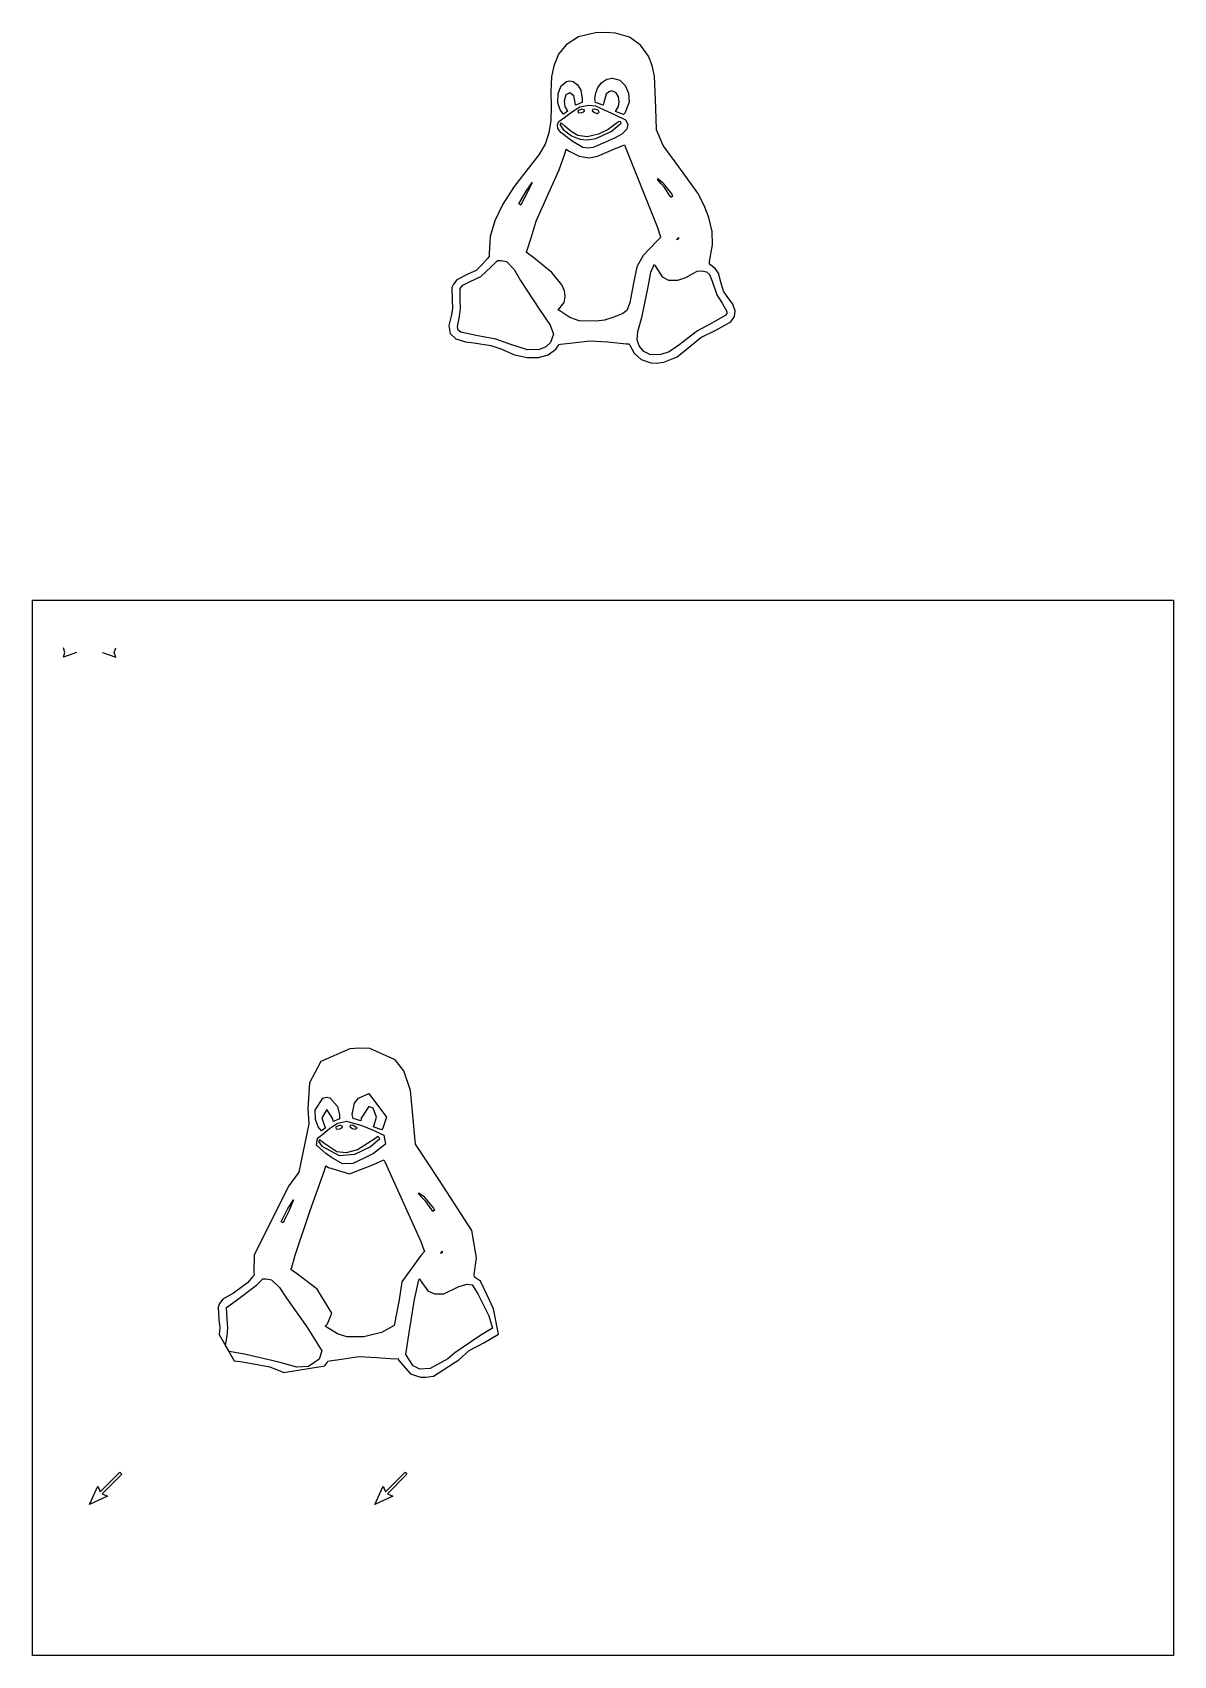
# Model space of a CAD drawing. Extents: x -6 to 107, y -15 to 146.
import ezdxf

# ---------------------------------------------------------------- set-up
doc = ezdxf.new("R2010")
doc.units = 0

msp = doc.modelspace()

# ---------------------------------------------------------------- linework, layer by layer
at = {"layer": 'Layer 1'}
for p, q in [((48.391103, 145.215514), (47.14484, 144.42922)), ((50.0548, 145.6203), (48.391103, 145.215514)), ((51.0665, 145.653), (50.0548, 145.6203)), ((51.06656, 145.653442), (51.0665, 145.653)), ((52.048728, 145.594814), (51.06656, 145.653442)), ((53.432099, 145.178784), (52.048728, 145.594814)), ((54.512448, 144.412094), (53.432099, 145.178784)), ((46.405356, 143.514082), (45.92138, 142.33679)), ((47.14484, 144.42922), (46.405356, 143.514082)), ((55.288704, 143.303304), (54.512448, 144.412094)), ((55.651216, 142.386902), (55.288704, 143.303304)), ((45.92138, 142.33679), (45.703744, 141.247602)), ((55.885913, 141.331634), (55.651216, 142.386902)), ((45.703744, 141.247602), (45.639022, 139.8128)), ((45.639022, 139.8128), (45.662751, 138.29336)), ((46.350781, 139.614007), (46.663255, 140.362656)), ((46.663255, 140.362656), (47.173392, 140.807767)), ((47.173392, 140.807767), (47.51805, 140.87277)), ((47.518043, 140.872774), (47.86278, 140.796903)), ((47.51805, 140.87277), (47.518043, 140.872774)), ((47.86278, 140.796903), (48.28168, 140.461404)), ((48.28168, 140.461404), (48.592531, 139.948728)), ((48.592531, 139.948728), (48.734164, 139.099576)), ((50.078756, 139.685445), (50.291279, 140.211322)), ((50.291279, 140.211322), (50.684871, 140.695911)), ((50.684871, 140.695911), (51.194798, 141.044593)), ((51.371666, 139.791849), (51.117191, 139.555471)), ((51.194798, 141.044593), (51.752371, 141.139361)), ((51.686634, 139.872628), (51.371666, 139.791849)), ((52.091771, 139.682265), (51.686634, 139.872628)), ((51.752371, 141.139361), (51.752373, 141.13935)), ((51.752373, 141.13935), (52.451446, 140.934846)), ((52.451446, 140.934846), (52.9989, 140.405523)), ((52.9989, 140.405523), (53.328214, 139.648984)), ((56.013399, 138.162324), (55.885913, 141.331634)), ((45.662751, 138.29336), (45.648464, 136.935634)), ((46.341303, 138.698902), (46.350781, 139.614007)), ((46.566503, 137.988054), (46.341303, 138.698902)), ((47.128454, 139.482198), (46.9659, 138.851148)), ((46.9659, 138.851148), (47.029566, 138.340464)), ((47.029566, 138.340464), (47.247764, 137.945314)), ((47.518981, 139.680013), (47.128454, 139.482198)), ((47.898137, 139.386343), (47.518981, 139.680013)), ((47.699404, 137.770046), (48.502064, 138.297403)), ((48.062902, 138.72892), (47.898137, 139.386343)), ((48.088456, 138.454088), (48.062902, 138.72892)), ((48.172562, 138.497363), (48.088456, 138.454088)), ((48.483118, 138.63037), (48.172562, 138.497363)), ((48.726174, 138.71959), (48.483118, 138.63037)), ((48.502064, 138.297403), (49.393777, 138.462546)), ((48.734164, 139.099576), (48.726174, 138.71959)), ((49.393777, 138.462546), (49.393783, 138.462544)), ((49.393783, 138.462544), (50.060496, 138.378266)), ((50.007671, 139.102412), (50.078756, 139.685445)), ((50.058824, 138.712022), (50.007671, 139.102412)), ((50.823054, 138.454353), (50.058824, 138.712022)), ((50.060496, 138.378266), (50.912263, 137.993788)), ((50.871387, 138.730358), (50.823054, 138.454353)), ((51.117191, 139.555471), (50.871387, 138.730358)), ((52.317721, 139.292706), (52.091771, 139.682265)), ((52.126937, 137.981381), (52.325096, 138.319972)), ((52.388827, 138.794337), (52.317721, 139.292706)), ((52.325096, 138.319972), (52.388827, 138.794337)), ((53.372863, 138.76283), (52.951795, 137.67136)), ((53.328214, 139.648984), (53.372863, 138.76283)), ((56.106431, 136.029334), (56.013399, 138.162324)), ((45.648464, 136.935634), (45.453298, 135.72745)), ((46.283441, 136.530667), (46.446969, 136.842374)), ((46.331993, 136.16571), (46.283441, 136.530667)), ((46.446969, 136.842374), (46.992915, 137.249311)), ((46.650357, 136.696515), (46.545675, 136.537063)), ((46.545675, 136.537063), (46.85252, 136.066201)), ((46.900072, 137.567532), (46.566503, 137.988054)), ((47.057439, 136.339915), (46.650357, 136.696515)), ((47.128939, 137.720883), (46.900072, 137.567532)), ((46.992915, 137.249311), (47.699404, 137.770046)), ((47.326323, 137.857138), (47.128939, 137.720883)), ((47.247764, 137.945314), (47.326323, 137.857138)), ((48.719148, 138.079567), (48.29791, 137.885523)), ((48.29791, 137.885523), (48.363666, 137.69766)), ((48.363666, 137.69766), (48.693744, 137.731475)), ((48.693744, 137.731475), (48.8949, 137.805542)), ((48.719149, 138.079566), (48.719148, 138.079567)), ((49.011796, 137.960918), (48.719149, 138.079566)), ((48.8949, 137.805542), (49.011796, 137.960918)), ((49.754081, 138.013929), (49.71854, 137.889495)), ((49.71854, 137.889495), (49.951906, 137.736305)), ((49.993198, 138.066396), (49.754081, 138.013929)), ((49.951906, 137.736305), (50.20655, 137.637446)), ((49.993198, 138.066395), (49.993198, 138.066396)), ((50.332125, 137.957706), (49.993198, 138.066395)), ((50.20655, 137.637446), (50.42194, 137.754166)), ((50.42194, 137.754166), (50.332125, 137.957706)), ((50.912263, 137.993788), (51.987903, 137.512258)), ((52.118633, 136.631278), (51.302681, 136.059274)), ((51.60592, 135.857409), (52.602763, 136.673095)), ((51.987903, 137.512258), (53.039363, 136.996947)), ((52.029253, 137.844766), (52.126937, 137.981381)), ((52.823812, 137.528794), (52.029253, 137.844766)), ((52.412798, 136.852577), (52.118633, 136.631278)), ((52.578561, 136.822767), (52.412791, 136.852581)), ((52.412791, 136.852581), (52.412798, 136.852577)), ((52.602763, 136.673095), (52.578561, 136.822767)), ((52.951795, 137.67136), (52.823812, 137.528794)), ((53.039363, 136.996947), (53.264421, 136.577662)), ((53.264421, 136.577662), (53.150723, 136.090563)), ((45.453298, 135.72745), (45.063375, 134.613654)), ((46.61721, 135.763774), (46.331993, 136.16571)), ((47.197598, 135.31038), (46.61721, 135.763774)), ((46.85252, 136.066201), (47.67567, 135.440808)), ((47.645251, 135.839978), (47.057439, 136.339915)), ((47.739292, 134.906821), (47.197598, 135.31038)), ((48.314969, 135.46573), (47.645251, 135.839978)), ((47.67567, 135.440808), (48.50373, 135.090486)), ((49.235983, 135.332163), (48.314969, 135.46573)), ((48.50373, 135.090486), (49.255004, 135.022988)), ((50.346563, 135.591658), (49.235983, 135.332163)), ((49.255004, 135.022988), (50.07857, 135.174554)), ((50.07857, 135.174554), (51.60592, 135.857409)), ((51.302681, 136.059274), (50.346563, 135.591658)), ((51.921923, 135.186723), (51.035442, 134.785617)), ((52.674527, 135.591971), (51.921923, 135.186723)), ((53.150723, 136.090563), (52.674527, 135.591971)), ((56.762653, 134.452255), (56.106431, 136.029334)), ((44.464821, 133.53909), (43.384331, 132.20139)), ((45.063375, 134.613654), (44.464821, 133.53909)), ((46.454098, 132.055986), (47.009626, 133.634372)), ((47.009626, 133.634372), (47.144503, 134.096908)), ((47.144503, 134.096908), (47.395051, 133.928418)), ((47.395051, 133.928418), (48.430863, 133.408196)), ((48.806402, 134.25828), (47.739292, 134.906821)), ((48.430863, 133.408196), (49.440041, 133.261725)), ((49.294889, 134.187648), (48.806402, 134.25828)), ((49.820102, 134.271347), (49.294889, 134.187648)), ((49.440041, 133.261725), (50.261284, 133.427345)), ((51.035442, 134.785617), (49.820102, 134.271347)), ((50.261284, 133.427345), (51.883981, 134.107597)), ((51.883981, 134.107597), (52.928881, 134.545)), ((52.928881, 134.545), (52.928879, 134.544987)), ((52.928879, 134.544987), (53.029163, 134.267999)), ((53.029163, 134.267999), (54.672473, 130.136759)), ((58.310901, 132.363354), (56.762653, 134.452255)), ((43.384331, 132.20139), (41.996682, 130.422464)), ((45.392556, 129.705932), (46.454098, 132.055986)), ((60.183179, 129.739325), (58.310901, 132.363354)), ((41.996682, 130.422464), (40.893929, 128.677433)), ((43.196377, 129.963373), (43.789449, 130.8047)), ((43.789449, 130.804696), (43.266778, 129.711196)), ((43.789449, 130.8047), (43.789449, 130.804696)), ((54.672473, 130.136759), (56.191513, 126.361849)), ((56.208849, 131.191137), (56.652408, 130.854586)), ((56.20885, 131.191135), (56.208849, 131.191137)), ((56.226657, 131.058179), (56.20885, 131.191135)), ((56.533437, 130.702552), (56.226657, 131.058179)), ((56.884723, 130.302618), (56.533437, 130.702552)), ((56.652408, 130.854586), (57.599781, 129.641356)), ((57.430195, 129.470057), (56.884723, 130.302618)), ((40.893929, 128.677433), (40.101112, 127.011402)), ((42.47705, 128.685943), (43.196377, 129.963373)), ((42.66139, 128.568067), (42.47705, 128.685943)), ((42.743543, 128.724791), (42.66139, 128.568067)), ((43.266778, 129.711196), (42.743543, 128.724791)), ((44.178191, 126.995962), (45.392556, 129.705932)), ((57.522734, 129.321975), (57.430195, 129.470057)), ((57.58823, 129.372123), (57.522734, 129.321975)), ((57.674036, 129.422315), (57.58823, 129.372123)), ((57.599781, 129.641356), (57.674036, 129.422315)), ((60.817258, 128.522703), (60.183179, 129.739325)), ((61.275331, 127.326654), (60.817258, 128.522703)), ((40.101112, 127.011402), (39.643271, 125.46948)), ((43.708516, 125.336712), (44.178191, 126.995962)), ((61.584923, 125.958866), (61.275331, 127.326654)), ((39.643271, 125.46948), (39.523925, 123.79379)), ((43.27844, 124.018812), (43.708516, 125.336712)), ((56.496512, 125.379703), (56.112317, 125.00691)), ((56.191513, 126.361849), (56.454905, 125.534378)), ((56.454905, 125.534378), (56.496512, 125.379703)), ((58.163566, 125.260164), (58.257449, 125.354616)), ((58.257449, 125.354616), (58.2548, 125.24)), ((61.633803, 124.623784), (61.584923, 125.958866)), ((39.523925, 123.79379), (39.545291, 123.471652)), ((43.199785, 123.919358), (43.27844, 124.018812)), ((43.966887, 123.338279), (43.199785, 123.919358)), ((56.112317, 125.00691), (54.784477, 123.567789)), ((58.113855, 125.148277), (58.163566, 125.260164)), ((58.2548, 125.24), (58.113855, 125.148277)), ((61.327193, 122.993904), (61.633803, 124.623784)), ((38.254926, 122.091297), (37.443744, 121.742102)), ((38.868364, 122.728824), (38.254926, 122.091297)), ((38.724962, 121.518763), (39.738276, 122.474941)), ((39.371748, 123.302214), (38.868364, 122.728824)), ((39.545291, 123.471652), (39.371748, 123.302214)), ((39.738276, 122.474941), (40.279628, 123.000789)), ((40.279628, 123.000789), (40.401349, 123.086116)), ((40.401349, 123.086116), (40.738908, 123.071573)), ((40.738908, 123.071573), (41.249295, 122.973085)), ((41.249295, 122.973085), (42.010675, 122.187554)), ((42.010675, 122.187554), (42.654092, 121.109404)), ((45.728577, 121.916819), (43.966887, 123.338279)), ((54.133197, 122.44897), (53.781088, 120.66372)), ((54.784477, 123.567789), (54.133197, 122.44897)), ((55.516569, 121.928193), (55.830814, 122.58546)), ((55.830814, 122.58546), (55.910849, 122.67796)), ((55.910849, 122.67796), (55.955088, 122.556736)), ((55.955088, 122.556736), (56.65437, 121.472446)), ((61.341209, 122.712583), (61.327193, 122.993904)), ((61.906278, 122.308425), (61.341209, 122.712583)), ((62.211319, 121.832382), (61.906278, 122.308425)), ((36.001085, 120.760435), (35.849367, 120.406409)), ((36.336174, 121.178196), (36.001085, 120.760435)), ((37.443744, 121.742102), (36.336174, 121.178196)), ((36.677782, 120.324693), (36.940583, 120.653951)), ((36.940583, 120.653951), (37.663886, 120.997531)), ((37.663886, 120.997531), (38.724962, 121.518763)), ((42.654092, 121.109404), (44.529542, 118.227994)), ((46.73831, 120.665457), (45.728577, 121.916819)), ((46.989723, 120.077745), (46.73831, 120.665457)), ((53.781088, 120.66372), (53.456154, 118.89489)), ((54.660436, 117.58891), (55.29501, 120.65714)), ((55.29501, 120.65714), (55.516569, 121.928193)), ((56.65437, 121.472446), (57.296327, 121.15811)), ((57.296327, 121.15811), (58.213051, 121.156428)), ((58.213051, 121.156428), (58.997794, 121.399881)), ((58.997794, 121.399881), (59.750351, 121.843682)), ((59.750351, 121.843682), (60.105398, 122.029372)), ((60.105398, 122.029372), (60.588335, 122.053548)), ((60.588335, 122.053548), (61.053707, 121.977653)), ((61.053707, 121.977653), (61.333928, 121.697646)), ((61.333928, 121.697646), (61.587582, 121.057457)), ((61.587582, 121.057457), (62.055156, 119.69761)), ((62.466103, 120.959845), (62.211319, 121.832382)), ((62.720494, 120.065599), (62.466103, 120.959845)), ((35.849367, 120.406409), (35.865216, 119.180579)), ((35.865216, 119.180579), (35.922358, 118.337327)), ((36.669455, 119.183333), (36.677782, 120.324693)), ((36.700143, 118.327446), (36.669455, 119.183333)), ((46.5674, 118.452199), (46.9461, 118.936165)), ((46.9461, 118.936165), (47.067697, 119.523359)), ((47.067697, 119.523359), (46.989723, 120.077745)), ((53.456154, 118.89489), (53.172627, 118.14417)), ((62.055156, 119.69761), (62.583047, 118.851467)), ((63.074399, 119.539165), (62.720494, 120.065599)), ((63.638612, 118.753852), (63.074399, 119.539165)), ((35.806785, 117.700792), (35.553255, 116.654267)), ((35.922358, 118.337327), (35.806785, 117.700792)), ((36.405516, 116.565594), (36.596944, 117.536306)), ((36.596944, 117.536306), (36.700143, 118.327446)), ((44.529542, 118.227994), (45.588281, 116.680838)), ((46.351729, 118.257957), (46.5674, 118.452199)), ((46.426561, 118.168319), (46.351729, 118.257957)), ((47.507061, 117.447814), (46.426561, 118.168319)), ((48.445608, 117.130314), (47.507061, 117.447814)), ((51.873548, 117.484357), (50.939919, 117.192277)), ((52.765507, 117.850976), (51.873548, 117.484357)), ((53.172627, 118.14417), (52.765507, 117.850976)), ((54.250353, 116.062182), (54.660436, 117.58891)), ((62.880414, 117.635937), (61.580154, 116.89982)), ((62.583047, 118.851467), (63.05037, 118.056048)), ((63.038, 117.827787), (62.880414, 117.635937)), ((63.05037, 118.056048), (63.038, 117.827787)), ((63.435288, 117.031135), (63.814568, 117.531111)), ((63.883838, 118.094925), (63.638612, 118.753852)), ((63.814568, 117.531111), (63.883838, 118.094925)), ((35.553255, 116.654267), (35.690183, 115.880442)), ((35.690183, 115.880442), (36.231348, 115.352827)), ((36.464071, 116.199897), (36.405516, 116.565594)), ((36.740454, 115.993623), (36.464071, 116.199897)), ((38.238244, 115.679277), (36.740454, 115.993623)), ((40.188379, 115.306908), (38.238244, 115.679277)), ((45.588281, 116.680838), (45.905662, 115.798174)), ((45.905662, 115.798174), (45.608034, 114.983561)), ((50.119008, 117.086737), (48.445608, 117.130314)), ((50.939919, 117.192277), (50.119008, 117.086737)), ((54.180548, 115.22399), (54.250353, 116.062182)), ((60.159863, 116.139708), (59.039114, 115.28656)), ((61.580154, 116.89982), (60.159863, 116.139708)), ((60.476408, 115.460287), (61.959758, 116.209161)), ((61.959758, 116.209161), (63.435288, 117.031135)), ((36.231348, 115.352827), (37.190525, 115.044932)), ((37.190525, 115.044932), (38.004838, 114.928105)), ((38.004838, 114.928105), (39.719308, 114.660334)), ((39.719308, 114.660334), (40.693138, 114.345546)), ((41.590414, 114.811066), (40.188379, 115.306908)), ((40.693138, 114.345546), (42.042908, 113.769131)), ((43.332594, 114.262546), (41.590414, 114.811066)), ((44.509534, 114.294655), (43.332594, 114.262546)), ((45.157033, 114.560962), (44.509534, 114.294655)), ((45.608034, 114.983561), (45.157033, 114.560962)), ((45.39117, 113.761459), (46.126518, 114.314542)), ((46.126518, 114.314542), (46.365481, 114.635787)), ((46.365481, 114.635787), (46.448889, 114.780428)), ((46.448889, 114.780428), (46.596887, 114.792418)), ((46.596887, 114.792418), (47.806507, 114.944775)), ((47.806507, 114.944775), (49.512617, 115.153871)), ((49.512617, 115.153871), (51.293597, 115.025972)), ((51.293597, 115.025972), (53.083637, 114.851503)), ((53.083637, 114.851503), (53.3935, 114.848)), ((53.3935, 114.848), (53.438361, 114.700825)), ((53.438361, 114.700825), (53.882195, 113.919086)), ((54.385747, 114.651773), (54.180548, 115.22399)), ((54.848527, 114.09093), (54.385747, 114.651773)), ((55.493882, 113.750911), (54.848527, 114.09093)), ((57.35502, 114.047128), (56.536102, 113.785938)), ((58.315342, 114.698172), (57.35502, 114.047128)), ((58.146507, 113.565906), (59.393628, 114.57601)), ((59.039114, 115.28656), (58.315342, 114.698172)), ((59.393628, 114.57601), (60.476408, 115.460287)), ((42.042908, 113.769131), (43.297759, 113.48186)), ((43.297759, 113.48186), (44.431048, 113.4816)), ((44.431048, 113.4816), (45.39117, 113.761459)), ((53.882195, 113.919086), (54.561541, 113.307685)), ((54.561541, 113.307685), (55.541874, 112.948028)), ((56.536102, 113.785938), (55.493882, 113.750911)), ((55.541874, 112.948028), (56.064187, 112.938073)), ((56.064187, 112.938073), (56.802698, 113.01376)), ((56.802698, 113.01376), (58.146507, 113.565906)), ((-5.64444, 89.4644), (107.24456, 89.4644)), ((-5.64444, -14.9576), (-5.64444, 89.4644)), ((107.24456, 89.4644), (107.24456, -14.9576)), ((-2.435432, 84.294191), (-2.59016, 84.772466)), ((-1.29508, 84.2962), (-2.59016, 83.82)), ((-2.59016, 83.82), (-2.435432, 84.294191)), ((-1.29508, 84.2962), (-1.29508, 84.2962)), ((1.29508, 84.2962), (1.29508, 84.2962)), ((1.29508, 84.2962), (2.59016, 83.82)), ((1.29508, 84.2962), (1.29508, 84.2962)), ((1.29508, 84.2962), (2.59016, 83.82)), ((1.29508, 84.2962), (1.29508, 84.2962)), ((1.29508, 84.2962), (2.59016, 83.82)), ((2.435432, 84.294191), (2.59016, 84.772466)), ((2.435432, 84.294191), (2.59016, 84.772466)), ((2.435432, 84.294191), (2.59016, 84.772466)), ((2.59016, 83.82), (2.435432, 84.294191)), ((2.59016, 83.82), (2.435432, 84.294191)), ((2.59016, 83.82), (2.435432, 84.294191)), ((25.7413, 45.091), (22.889, 43.8266)), ((26.7509, 45.1494), (25.7413, 45.091)), ((27.7352, 45.1155), (26.7509, 45.1494)), ((26.7509, 45.1494), (26.7509, 45.1494)), ((30.2531, 43.9962), (27.7352, 45.1155)), ((22.889, 43.8266), (21.7645, 41.7043)), ((31.0808, 42.9077), (30.2531, 43.9962)), ((31.7703, 40.9525), (31.0808, 42.9077)), ((21.7645, 41.7043), (21.6007, 39.1747)), ((22.3214, 38.9941), (23.0875, 40.208)), ((23.0875, 40.208), (23.4289, 40.2819)), ((23.4289, 40.2819), (23.777, 40.2147)), ((23.4289, 40.2819), (23.4289, 40.2819)), ((23.777, 40.2147), (24.5461, 39.3856)), ((26.2315, 39.6912), (26.6021, 40.1854)), ((26.6021, 40.1854), (27.6482, 40.6558)), ((27.6482, 40.6558), (29.3793, 38.3219)), ((27.6482, 40.6558), (27.6482, 40.6558)), ((32.0463, 37.7882), (31.7703, 40.9525)), ((21.6007, 39.1747), (21.6957, 37.6567)), ((22.3549, 38.0794), (22.3214, 38.9941)), ((23.4858, 39.0898), (22.9719, 38.2474)), ((24.074, 38.1531), (23.4858, 39.0898)), ((24.5461, 39.3856), (24.7275, 38.5406)), ((26.0001, 38.5756), (26.2315, 39.6912)), ((26.0696, 38.187), (26.0001, 38.5756)), ((27.6419, 39.3881), (26.8808, 38.2259)), ((28.0557, 39.208), (27.6419, 39.3881)), ((28.3944, 38.3284), (28.0557, 39.208)), ((21.6957, 37.6567), (20.7216, 32.875)), ((22.6133, 37.3747), (22.3549, 38.0794)), ((22.9664, 36.9627), (22.6133, 37.3747)), ((23.1879, 37.1219), (22.9664, 36.9627)), ((22.9719, 38.2474), (23.2962, 37.3493)), ((23.0741, 36.6472), (23.7558, 37.1856)), ((23.3788, 37.263), (23.1879, 37.1219)), ((23.2962, 37.3493), (23.3788, 37.263)), ((23.7558, 37.1856), (24.5332, 37.7329)), ((24.1125, 37.8791), (24.074, 38.1531)), ((24.1945, 37.9245), (24.1125, 37.8791)), ((24.4986, 38.0653), (24.1945, 37.9245)), ((24.7604, 37.5206), (24.3485, 37.316)), ((24.3485, 37.316), (24.423, 37.13)), ((24.423, 37.13), (24.7513, 37.1721)), ((24.7373, 38.1604), (24.4986, 38.0653)), ((24.5332, 37.7329), (25.4166, 37.9205)), ((24.7275, 38.5406), (24.7373, 38.1604)), ((24.7513, 37.1721), (24.9488, 37.2514)), ((25.0584, 37.4097), (24.7604, 37.5206)), ((24.7604, 37.5206), (24.7604, 37.5206)), ((24.9488, 37.2514), (25.0584, 37.4097)), ((25.4166, 37.9205), (26.9562, 37.4907)), ((25.4166, 37.9205), (25.4166, 37.9205)), ((25.7977, 37.4814), (25.7681, 37.3561)), ((25.7681, 37.3561), (26.0085, 37.2091)), ((26.0342, 37.5398), (25.7977, 37.4814)), ((26.0085, 37.2091), (26.2676, 37.1168)), ((26.4774, 37.2387), (26.0342, 37.5398)), ((26.0342, 37.5398), (26.0342, 37.5398)), ((26.8454, 37.9488), (26.0696, 38.187)), ((26.2676, 37.1168), (26.4774, 37.2387)), ((26.8808, 38.2259), (26.8454, 37.9488)), ((26.9562, 37.4907), (28.0538, 37.0369)), ((28.0538, 37.0369), (29.1287, 36.5484)), ((28.0795, 37.3702), (28.1707, 37.5091)), ((28.8885, 37.0744), (28.0795, 37.3702)), ((28.1707, 37.5091), (28.3944, 38.3284)), ((29.0096, 37.2204), (28.8885, 37.0744)), ((29.3793, 38.3219), (29.0096, 37.2204)), ((32.2393, 35.6588), (32.0463, 37.7882)), ((22.4644, 35.5473), (22.5476, 36.2266)), ((23.3697, 34.7145), (22.4644, 35.5473)), ((22.5476, 36.2266), (23.0741, 36.6472)), ((22.7577, 36.0861), (22.6606, 35.9238)), ((22.6606, 35.9238), (22.9893, 35.4613)), ((23.1813, 35.7398), (22.7577, 36.0861)), ((22.9893, 35.4613), (24.6853, 34.528)), ((24.4791, 34.8982), (23.1813, 35.7398)), ((26.2553, 34.6518), (27.7497, 35.3732)), ((28.2259, 36.1598), (26.5036, 35.0757)), ((27.7497, 35.3732), (28.7076, 36.2137)), ((29.2825, 35.6456), (28.097, 34.7108)), ((28.5095, 36.3884), (28.2259, 36.1598)), ((28.7076, 36.2137), (28.5095, 36.3884)), ((28.5095, 36.3884), (28.5095, 36.3884)), ((29.1287, 36.5484), (29.2825, 35.6456)), ((34.6145, 32.0512), (32.2393, 35.6588)), ((23.93, 34.325), (23.3697, 34.7145)), ((25.0269, 33.7039), (23.93, 34.325)), ((25.4058, 34.7882), (24.4791, 34.8982)), ((24.6853, 34.528), (26.2553, 34.6518)), ((26.0394, 33.7428), (25.0269, 33.7039)), ((26.5036, 35.0757), (25.4058, 34.7882)), ((27.2299, 34.2875), (26.0394, 33.7428)), ((28.097, 34.7108), (27.2299, 34.2875)), ((28.1097, 33.6316), (29.1335, 34.0953)), ((29.1335, 34.0953), (29.2467, 33.821)), ((29.1335, 34.0953), (29.1335, 34.0953)), ((29.2467, 33.821), (31.0828, 29.7338)), ((20.7216, 32.875), (19.7046, 31.5104)), ((21.8287, 29.0675), (23.2605, 33.0347)), ((23.2605, 33.0347), (23.3735, 33.5004)), ((23.3735, 33.5004), (23.6319, 33.3384)), ((23.6319, 33.3384), (25.7069, 32.724)), ((25.7069, 32.724), (28.1097, 33.6316)), ((19.7046, 31.5104), (16.2817, 24.6877)), ((32.569, 30.8266), (33.0279, 30.5015)), ((32.593, 30.6942), (32.569, 30.8266)), ((32.569, 30.8266), (32.569, 30.8266)), ((32.9161, 30.3466), (32.593, 30.6942)), ((37.8138, 27.0925), (34.6145, 32.0512)), ((18.9628, 27.9742), (19.6218, 29.269)), ((19.704, 29.019), (19.2274, 28.0199)), ((19.6218, 29.269), (20.175, 30.125)), ((20.175, 30.125), (19.704, 29.019)), ((20.175, 30.125), (20.175, 30.125)), ((20.3507, 24.6581), (21.8287, 29.0675)), ((31.0828, 29.7338), (32.7781, 25.9998)), ((33.2861, 29.9557), (32.9161, 30.3466)), ((33.0279, 30.5015), (34.0317, 29.3131)), ((33.8703, 29.1375), (33.2861, 29.9557)), ((33.9697, 28.9919), (33.8703, 29.1375)), ((34.0329, 29.0438), (33.9697, 28.9919)), ((34.0317, 29.3131), (34.1161, 29.096)), ((34.1161, 29.096), (34.0329, 29.0438)), ((19.1526, 27.861), (18.9628, 27.9742)), ((19.2274, 28.0199), (19.1526, 27.861)), ((32.7781, 25.9998), (33.0804, 25.1793)), ((38.2987, 24.4004), (37.8138, 27.0925)), ((16.2817, 24.6877), (16.2411, 23.0099)), ((19.9828, 23.3302), (20.3507, 24.6581)), ((32.7626, 24.6437), (30.9047, 22.0368)), ((33.1292, 25.0258), (32.7626, 24.6437)), ((33.0804, 25.1793), (33.1292, 25.0258)), ((34.7562, 24.8362), (34.8008, 24.9491)), ((34.8928, 24.9313), (34.7562, 24.8362)), ((34.8008, 24.9491), (34.8903, 25.0456)), ((34.8903, 25.0456), (34.8928, 24.9313)), ((38.0689, 22.7638), (38.2987, 24.4004)), ((16.112, 22.5149), (15.6359, 21.929)), ((16.2775, 22.6885), (16.112, 22.5149)), ((16.2411, 23.0099), (16.2775, 22.6885)), ((19.9088, 23.2286), (19.9828, 23.3302)), ((20.7027, 22.6676), (19.9088, 23.2286)), ((22.5301, 21.2917), (20.7027, 22.6676)), ((38.096, 22.483), (38.0689, 22.7638)), ((14.2584, 20.9065), (13.178, 20.315)), ((15.6359, 21.929), (14.2584, 20.9065)), ((14.5133, 20.1682), (16.5171, 21.6973)), ((16.5171, 21.6973), (17.0335, 22.2366)), ((17.0335, 22.2366), (17.1511, 22.325)), ((17.1511, 22.325), (17.4892, 22.319)), ((17.4892, 22.319), (18.0039, 22.2335)), ((18.0039, 22.2335), (18.8017, 21.4678)), ((18.8017, 21.4678), (19.4953, 20.4067)), ((23.9807, 18.9335), (22.5301, 21.2917)), ((30.9047, 22.0368), (30.6366, 20.2439)), ((32.1499, 20.2757), (32.5949, 22.2166)), ((32.5949, 22.2166), (32.6706, 22.3108)), ((32.6706, 22.3108), (32.7205, 22.1909)), ((32.7205, 22.1909), (33.4701, 21.1249)), ((33.4701, 21.1249), (34.1266, 20.8272)), ((35.0429, 20.8487), (36.5469, 21.5745)), ((36.5469, 21.5745), (37.3747, 21.8057)), ((37.3747, 21.8057), (37.8431, 21.7416)), ((37.8431, 21.7416), (38.42, 20.8357)), ((38.6797, 22.0935), (38.096, 22.483)), ((39.3025, 20.7598), (38.6797, 22.0935)), ((12.8627, 19.8888), (12.7276, 19.5312)), ((12.7276, 19.5312), (12.801, 18.3067)), ((13.178, 20.315), (12.8627, 19.8888)), ((13.5594, 19.4706), (14.5133, 20.1682)), ((13.6046, 18.3298), (13.5594, 19.4706)), ((19.4953, 20.4067), (21.5049, 17.5746)), ((30.6366, 20.2439), (30.1467, 17.7103)), ((31.6597, 17.193), (32.1499, 20.2757)), ((34.1266, 20.8272), (35.0429, 20.8487)), ((38.42, 20.8357), (39.5184, 18.6561)), ((39.977, 19.3554), (39.3025, 20.7598)), ((40.4554, 16.858), (39.977, 19.3554)), ((12.801, 18.3067), (12.8977, 17.4654)), ((13.6755, 17.4753), (13.6046, 18.3298)), ((23.3246, 17.6508), (23.531, 17.8503)), ((23.531, 17.8503), (23.9807, 18.9335)), ((30.1467, 17.7103), (28.8795, 17.0178)), ((39.5184, 18.6561), (39.8726, 17.449)), ((12.8977, 17.4654), (12.8121, 16.8261)), ((12.8121, 16.8261), (14.3196, 14.2071)), ((13.4637, 15.7068), (13.6095, 16.6819)), ((13.6095, 16.6819), (13.6755, 17.4753)), ((21.5049, 17.5746), (22.9942, 15.1811)), ((23.4036, 17.563), (23.3246, 17.6508)), ((24.5172, 16.8705), (23.4036, 17.563)), ((25.4701, 16.5769), (24.5172, 16.8705)), ((27.1446, 16.5758), (25.4701, 16.5769)), ((28.8795, 17.0178), (27.1446, 16.5758)), ((31.2911, 14.8176), (31.6597, 17.193)), ((38.6077, 16.6802), (36.1439, 15.0033)), ((39.8726, 17.449), (38.6077, 16.6802)), ((39.0194, 15.9992), (40.4554, 16.858)), ((13.8253, 15.1438), (13.4637, 15.7068)), ((15.3369, 14.8675), (13.8253, 15.1438)), ((18.7278, 14.0849), (15.3369, 14.8675)), ((22.9942, 15.1811), (22.735, 14.3595)), ((24.934, 14.3765), (26.6293, 14.6288)), ((26.6293, 14.6288), (28.4152, 14.5464)), ((28.4152, 14.5464), (30.2124, 14.4174)), ((32.0119, 13.7019), (31.2911, 14.8176)), ((36.1439, 15.0033), (35.4482, 14.3971)), ((36.5314, 14.3017), (37.5722, 15.213)), ((37.5722, 15.213), (39.0194, 15.9992)), ((14.3196, 14.2071), (15.139, 14.1109)), ((15.139, 14.1109), (17.853, 13.597)), ((17.853, 13.597), (19.229, 13.0551)), ((20.4947, 13.5812), (18.7278, 14.0849)), ((19.229, 13.0551), (23.2846, 13.7039)), ((21.6695, 13.643), (20.4947, 13.5812)), ((22.735, 14.3595), (21.6695, 13.643)), ((23.2846, 13.7039), (23.5083, 14.031)), ((23.5083, 14.031), (23.5849, 14.1778)), ((23.5849, 14.1778), (23.7323, 14.1936)), ((23.7323, 14.1936), (24.934, 14.3765)), ((30.2124, 14.4174), (30.5223, 14.4213)), ((30.5223, 14.4213), (30.574, 14.2754)), ((30.574, 14.2754), (31.7618, 12.9114)), ((31.7618, 12.9114), (32.7584, 12.577)), ((32.6728, 13.3785), (32.0119, 13.7019)), ((33.7128, 13.44), (32.6728, 13.3785)), ((35.4482, 14.3971), (33.7128, 13.44)), ((34.0154, 12.6747), (36.5314, 14.3017)), ((32.7584, 12.577), (33.281, 12.5804)), ((33.281, 12.5804), (34.0154, 12.6747)), ((0, 0.000066), (0.829027, 1.790416)), ((0.829027, 1.790416), (1.058332, 1.25243)), ((1.058332, 1.25243), (2.989792, 3.18389)), ((3.18382, 2.989862), (1.25236, 1.058402)), ((2.989792, 3.18389), (2.989792, 3.18389)), ((2.989792, 3.18389), (3.18382, 2.989862)), ((28.2222, 0.000066), (29.051227, 1.790416)), ((29.051227, 1.790416), (29.280532, 1.25243)), ((29.280532, 1.25243), (31.211992, 3.18389)), ((31.40602, 2.989862), (29.47456, 1.058402)), ((31.211992, 3.18389), (31.211992, 3.18389)), ((31.211992, 3.18389), (31.40602, 2.989862)), ((1.790346, 0.829097), (0, 0.000066)), ((1.25236, 1.058402), (1.790346, 0.829097)), ((30.012546, 0.829097), (28.2222, 0.000066)), ((29.47456, 1.058402), (30.012546, 0.829097)), ((107.24456, -14.9576), (-5.64444, -14.9576))]:
    msp.add_line(p, q, dxfattribs=at)

doc.saveas('drawing.dxf')
